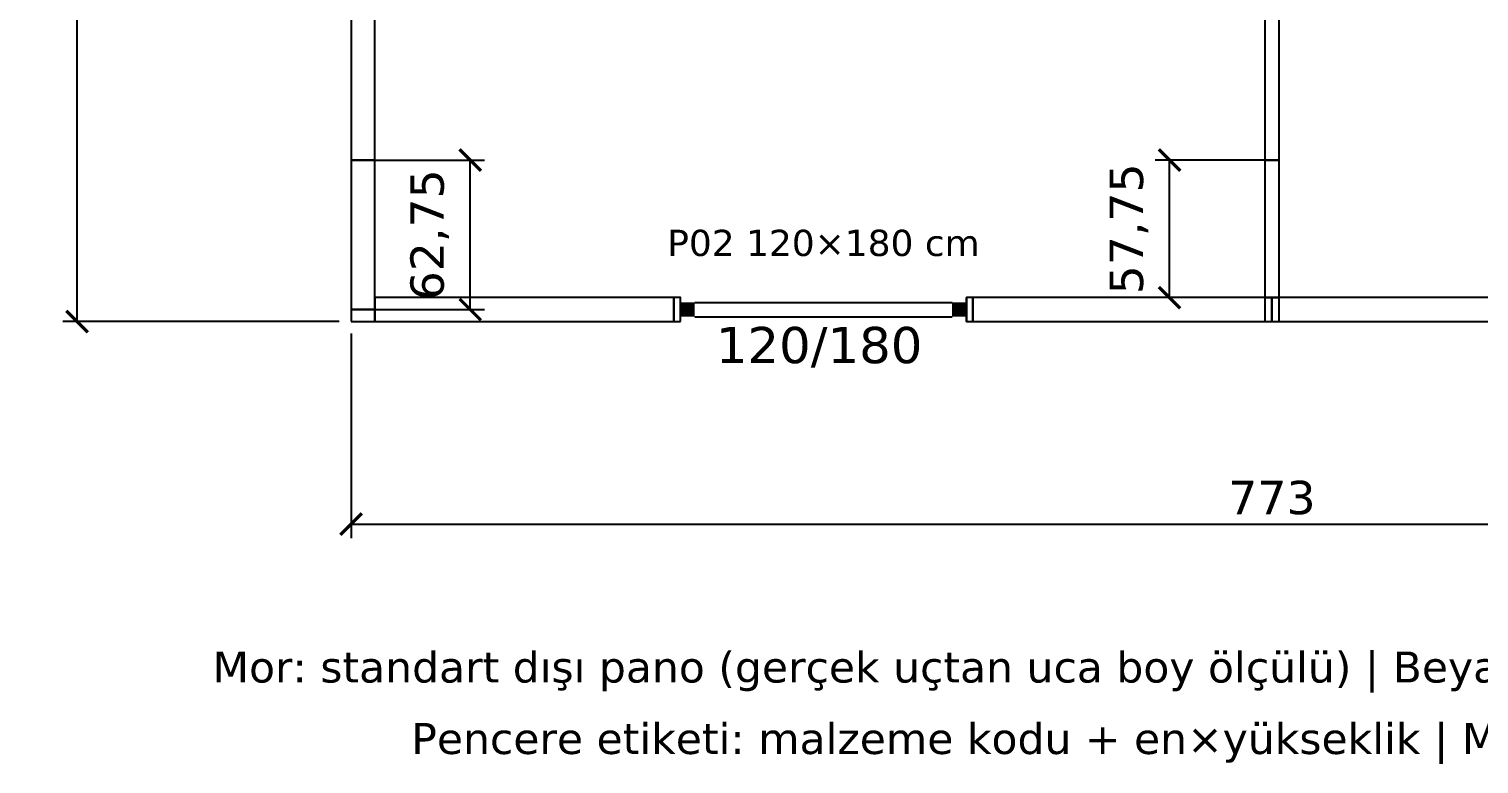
# Model space of a CAD drawing. Header units: centimetres. Extents: x -135 to 4159, y -1445 to 1077.
# Drawn here: x 2011 to 2619, y -186 to 123 of the extents above; entities that cross this region are included whole.
import ezdxf
from ezdxf.enums import TextEntityAlignment as Align

# ---------------------------------------------------------------- set-up
doc = ezdxf.new("R2010")
doc.units = ezdxf.units.CM
for name, color, linetype in [('MONTAJ_OZEL_OLCU', 6, 'Continuous'), ('MONTAJ_OZEL_PANO', 6, 'Continuous'), ('MONTAJ_STANDART', 7, 'Continuous'), ('MONTAJ_YAZI', 4, 'Continuous'), ('OLCULER', 7, 'Continuous'), ('PENCERE', 10, 'Continuous')]:
    doc.layers.add(name, color=color, linetype=linetype)
doc.styles.add('PORTMAN', font='DejaVuSans.ttf')
doc.styles.get("Standard").update_dxf_attribs({"font": 'DejaVuSans.ttf'})
doc.dimstyles.new('PORTMAN', dxfattribs={"dimtxt": 14, "dimasz": 9, "dimexe": 6, "dimexo": 5, "dimgap": 4, "dimtad": 1, "dimtxsty": 'PORTMAN', "dimblk": 'ARCHTICK', "dimcen": 2.5, "dimazin": 3, "dimtfac": 0.5, "dimtmove": 2, "dimatfit": 3})

# ---------------------------------------------------------------- blocks, each defined once
blk = doc.blocks.new('BOM_D01_1255p0_DIS_DOLU')
blk.add_lwpolyline([(0, 0), (10, 0), (10, 125.5), (0, 125.5)], close=True)
blk = doc.blocks.new('MNT_BOM_D01_1255p0_DIS_DOLU')
blk.add_blockref('BOM_D01_1255p0_DIS_DOLU', (0, 0))
blk = doc.blocks.new('kaynak-pencere-120180')
at = {"layer": 'PENCERE', "color": 1}
for p, q in [((53839.87, 6703.82), (53839.87, 6713.82)), ((53959.87, 6703.82), (53959.87, 6713.82)), ((53845.87, 6711.82), (53953.87, 6711.82)), ((53845.87, 6705.82), (53953.87, 6705.82))]:
    blk.add_line(p, q, dxfattribs=at)
for points in [[(53839.87, 6705.82), (53845.87, 6705.82), (53839.87, 6711.82), (53845.87, 6711.82)], [(53959.87, 6705.82), (53953.87, 6705.82), (53959.87, 6711.82), (53953.87, 6711.82)]]:
    blk.add_solid(points, dxfattribs=at)
at = {"layer": 'PENCERE', "color": 0, "lineweight": 25}
blk.add_text('120/180', height=15.217, dxfattribs=at).set_placement((53854.7, 6686.34))
blk = doc.blocks.new('BOM_P02_PENCERE_1200x1800')
at = {"layer": 'PENCERE'}
blk.add_blockref('kaynak-pencere-120180', (0, 0), dxfattribs=at)
blk = doc.blocks.new('BOM_D03_1255p0_DIS_P02')
for points in [[(0, 122.75), (10, 122.75), (10, 125.5), (0, 125.5)], [(0, 0), (10, 0), (10, 2.75), (0, 2.75)]]:
    blk.add_lwpolyline(points, close=True)
at = {"layer": 'PENCERE', "rotation": 270}
blk.add_blockref('BOM_P02_PENCERE_1200x1800', (-6703.823, 53962.624), dxfattribs=at)
blk = doc.blocks.new('MNT_BOM_D03_1255p0_DIS_P02')
blk.add_blockref('BOM_D03_1255p0_DIS_P02', (0, 0))
blk = doc.blocks.new('BOM_D06_627p5_DIS_DOLU')
blk.add_lwpolyline([(0, 0), (10, 0), (10, 62.75), (0, 62.75)], close=True)
blk = doc.blocks.new('MNT_BOM_D06_627p5_DIS_DOLU')
blk.add_blockref('BOM_D06_627p5_DIS_DOLU', (0, 0))
blk = doc.blocks.new('_ARCHTICK')
at = {"color": 0, "linetype": 'BYBLOCK', "const_width": 0.15}
blk.add_lwpolyline([(-0.5, -0.5), (0.5, 0.5)], dxfattribs=at)
blk = doc.blocks.new('BOM_I09_577p5_IC_DOLU')
blk.add_lwpolyline([(0, 0), (6, 0), (6, 57.75), (0, 57.75)], close=True)
blk = doc.blocks.new('MNT_BOM_I09_577p5_IC_DOLU')
blk.add_blockref('BOM_I09_577p5_IC_DOLU', (0, 0))
blk = doc.blocks.new('BOM_I01_1255p0_IC_DOLU')
blk.add_lwpolyline([(0, 0), (6, 0), (6, 125.5), (0, 125.5)], close=True)
blk = doc.blocks.new('MNT_BOM_I01_1255p0_IC_DOLU')
blk.add_blockref('BOM_I01_1255p0_IC_DOLU', (0, 0))
blk = doc.blocks.new('BOM_B02_DIS_KOSE_100x50')
blk.add_lwpolyline([(0, 0), (10, 0), (10, 5), (0, 5)], close=True)
blk = doc.blocks.new('MNT_BOM_B02_DIS_KOSE_100x50')
blk.add_blockref('BOM_B02_DIS_KOSE_100x50', (0, 0))
blk = doc.blocks.new('BOM_B05_UCLU_H_DIS_100x60')
blk.add_lwpolyline([(-5, -3), (5, -3), (5, 3), (-5, 3)], close=True)
blk = doc.blocks.new('MNT_BOM_B05_UCLU_H_DIS_100x60')
blk.add_blockref('BOM_B05_UCLU_H_DIS_100x60', (0, 0))

msp = doc.modelspace()

# ---------------------------------------------------------------- block references
at = {"layer": 'MONTAJ_OZEL_PANO'}
for name, p in [('MNT_BOM_D06_627p5_DIS_DOLU', (2146, 5)), ('MNT_BOM_I09_577p5_IC_DOLU', (2529.5, 10))]:
    msp.add_blockref(name, p, dxfattribs=at)
at = {"layer": 'MONTAJ_STANDART'}
for name, p in [('MNT_BOM_D01_1255p0_DIS_DOLU', (2146, 67.75)), ('MNT_BOM_I01_1255p0_IC_DOLU', (2529.5, 67.75)), ('MNT_BOM_B02_DIS_KOSE_100x50', (2146, 0))]:
    msp.add_blockref(name, p, dxfattribs=at)
for name, p, rotation in [('MNT_BOM_D01_1255p0_DIS_DOLU', (2156, 10), 270), ('MNT_BOM_D03_1255p0_DIS_P02', (2407, 0), 90), ('MNT_BOM_D01_1255p0_DIS_DOLU', (2407, 10), 270), ('MNT_BOM_B05_UCLU_H_DIS_100x60', (2532.5, 5), 90), ('MNT_BOM_D01_1255p0_DIS_DOLU', (2532.5, 10), 270)]:
    msp.add_blockref(name, p, dxfattribs=dict(at, rotation=rotation))

# ---------------------------------------------------------------- texts
at = {"layer": 'MONTAJ_YAZI', "style": 'PORTMAN'}
for s, height, p in [('P02 120×180 cm', 11, (2344.25, 33)), ('Mor: standart dışı pano (gerçek uçtan uca boy ölçülü) | Beyaz: standart 125,5 cm pano | Ölçüler cm', 13, (2532.5, -145)), ("Pencere etiketi: malzeme kodu + en×yükseklik | Montaj kopyası BOM'a sayılmaz", 13, (2532.5, -175))]:
    msp.add_text(s, height=height, dxfattribs=at).set_placement(p, align=Align.MIDDLE_CENTER)

# ---------------------------------------------------------------- dimensions: what is measured, and where the dimension line sits
at = {"layer": 'MONTAJ_OZEL_OLCU'}
for base, p1, p2 in [((2196, 5), (2146, 5), (2146, 67.75)), ((2489.5, 10), (2535.5, 10), (2535.5, 67.75))]:
    msp.add_linear_dim(base=base, p1=p1, p2=p2, angle=90, dimstyle='PORTMAN', override={"dimtxt": 14, "dimasz": 9, "dimexe": 6, "dimexo": 5, "dimdec": 2, "dimzin": 8, "dimdsep": 44}, dxfattribs=at).render()
at = {"layer": 'OLCULER'}
msp.add_linear_dim(base=(2031, 0), p1=(2146, 0), p2=(2146, 739.25), angle=90, dimstyle='PORTMAN', override={"dimtxt": 14, "dimasz": 9, "dimexe": 6, "dimexo": 5, "dimdec": 2, "dimzin": 8, "dimdsep": 44}, dxfattribs=at).render()
msp.add_linear_dim(base=(2146, -85), p1=(2146, 0), p2=(2919, 0), dimstyle='PORTMAN', override={"dimtxt": 14, "dimasz": 9, "dimexe": 6, "dimexo": 5, "dimdec": 2, "dimzin": 8, "dimdsep": 44}, dxfattribs=at).render()

doc.saveas('drawing.dxf')
